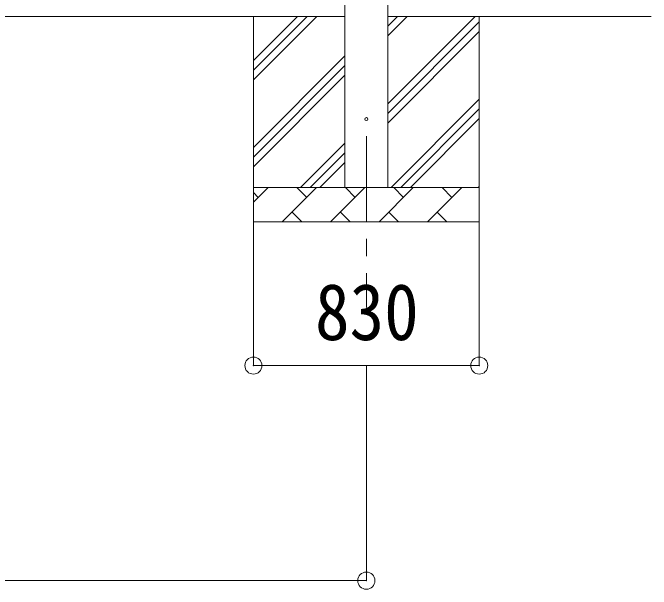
# Model space of a CAD drawing. Units: millimetres at full size, sheet at 1:50; some dimension numbers follow another scale. Extents: x -14053 to 14053, y -9700 to 9700.
# Drawn here: x -2908 to -1042, y -6288 to -4605 of the extents above; entities that cross this region are included whole.
import ezdxf
from ezdxf.enums import TextEntityAlignment as Align

# ---------------------------------------------------------------- set-up
doc = ezdxf.new("R2010")
doc.units = ezdxf.units.MM
doc.header["$LTSCALE"] = 50
doc.header["$PDMODE"] = 32
doc.header["$PDSIZE"] = 50
doc.linetypes.add('CHAIN1', pattern=[8, 5, -1, 1, -1])
for name, color, linetype, lineweight in [('0-0_0', 7, 'Continuous', 9), ('0-1_Defpoints', 4, 'Continuous', 9), ('0-6_PARTS1', 6, 'Continuous', 9)]:
    doc.layers.add(name, color=color, linetype=linetype, lineweight=lineweight)
doc.styles.add('ＭＳ ゴシック', font='')
doc.styles.get('ＭＳ ゴシック').set_extended_font_data('MS Gothic')

msp = doc.modelspace()

# ---------------------------------------------------------------- linework, layer by layer
at = {"layer": '0-0_0'}
for p, q in [((-1936.79, -4615.22), (-7084.79, -4615.22)), ((-2204.29, -4615.22), (-2204.29, -5215.22)), ((-2204.29, -4800.27), (-2019.24, -4615.22)), ((-2204.29, -4771.98), (-2047.52, -4615.22)), ((-2204.29, -4743.7), (-2075.81, -4615.22)), ((-1811.79, -4615.22), (-1041.79, -4615.22)), ((-1811.79, -4870.32), (-1556.69, -4615.22)), ((-1811.79, -4672.33), (-1754.68, -4615.22)), ((-1811.79, -4644.04), (-1782.96, -4615.22)), ((-1544.29, -4615.22), (-1544.29, -5215.22)), ((-1811.79, -4898.6), (-1544.29, -4631.1)), ((-1811.79, -4926.89), (-1544.29, -4659.39)), ((-2204.29, -4998.26), (-1936.79, -4730.76)), ((-2204.29, -5026.54), (-1936.79, -4759.04)), ((-2204.29, -5054.83), (-1936.79, -4787.33)), ((-1802.13, -5115.22), (-1544.29, -4857.38)), ((-1773.85, -5115.22), (-1544.29, -4885.66)), ((-1745.56, -5115.22), (-1544.29, -4913.94)), ((-2066.69, -5115.22), (-1936.79, -4985.32)), ((-2038.41, -5115.22), (-1936.79, -5013.6)), ((-2010.12, -5115.22), (-1936.79, -5041.89)), ((-1547.57, -5115.22), (-1544.29, -5111.93)), ((-2204.29, -5115.22), (-1544.29, -5115.22)), ((-2204.29, -5158.11), (-2161.4, -5115.22)), ((-2189.95, -5143.77), (-2204.29, -5129.43)), ((-2119.97, -5215.22), (-2019.97, -5115.22)), ((-2048.53, -5143.77), (-2077.08, -5115.22)), ((-1978.55, -5215.22), (-1878.55, -5115.22)), ((-1907.11, -5143.77), (-1935.66, -5115.22)), ((-1837.13, -5215.22), (-1737.13, -5115.22)), ((-1765.68, -5143.77), (-1794.24, -5115.22)), ((-1695.71, -5215.22), (-1595.71, -5115.22)), ((-1624.26, -5143.77), (-1652.82, -5115.22)), ((-2091.42, -5186.67), (-2062.87, -5215.22)), ((-1950, -5186.67), (-1921.45, -5215.22)), ((-1808.58, -5186.67), (-1780.02, -5215.22)), ((-1667.16, -5186.67), (-1638.6, -5215.22)), ((-1544.29, -5215.22), (-2204.29, -5215.22))]:
    msp.add_line(p, q, dxfattribs=at)
at = {"layer": '0-1_Defpoints'}
for p, q in [((-1936.79, -5115.22), (-1936.79, -1615.22)), ((-1811.79, -1615.22), (-1811.79, -5115.22))]:
    msp.add_line(p, q, dxfattribs=at)
at = {"layer": '0-1_Defpoints', "color": 7, "linetype": 'CHAIN1'}
msp.add_line((-1874.29, -4965.22), (-1874.29, -5465.22), dxfattribs=at)
at = {"layer": '0-1_Defpoints'}
msp.add_circle((-1874.29, -4915.22), 4.5, dxfattribs=at)
at = {"layer": '0-6_PARTS1'}
for p, q in [((-2204.29, -5635), (-2204.29, -5215.22)), ((-1544.29, -5635), (-1544.29, -5215.22)), ((-2204.29, -5635), (-1544.29, -5635)), ((-1874.29, -6263.05), (-1874.29, -5635)), ((-1874.29, -6263.05), (-7147.29, -6263.05))]:
    msp.add_line(p, q, dxfattribs=at)
for p in [(-2204.29, -5635), (-1544.29, -5635), (-1874.29, -6263.05)]:
    msp.add_point(p, dxfattribs=at)

# ---------------------------------------------------------------- texts
at = {"layer": '0-6_PARTS1', "color": 7, "style": 'ＭＳ ゴシック', "width": 0.9}
msp.add_text('830', height=165, dxfattribs=at).set_placement((-2024.29, -5610), align=Align.BOTTOM_LEFT)

doc.saveas('drawing.dxf')
